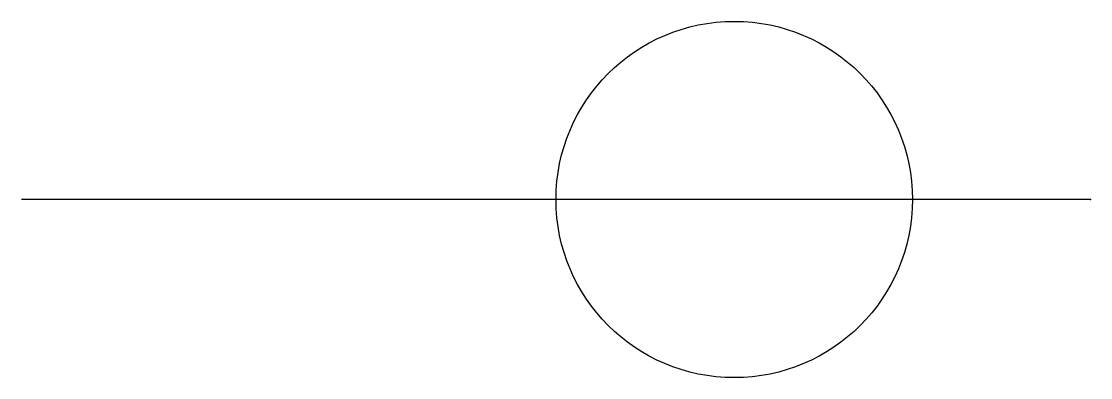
# Model space of a CAD drawing. Header units: millimetres. Extents: x 5 to 8, y 0.5 to 1.5.
import ezdxf

# ---------------------------------------------------------------- set-up
doc = ezdxf.new("R2010")
doc.units = ezdxf.units.MM
doc.layers.get('0').update_dxf_attribs({"linetype": 'CONTINUOUS'})

msp = doc.modelspace()

# ---------------------------------------------------------------- linework, layer by layer
msp.add_line((8, 1), (5, 1))
msp.add_circle((7, 1), 0.5)
msp.add_point((8, 1))

doc.saveas('drawing.dxf')
